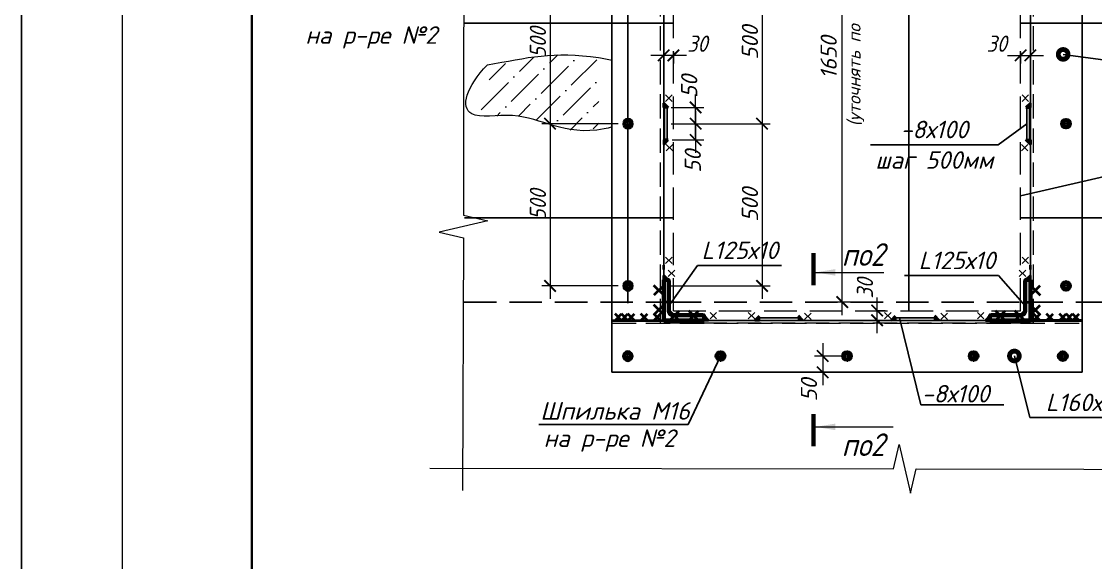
# Model space of a CAD drawing. Header units: millimetres. Extents: x 749182 to 2267578, y 70462 to 311449.
# Drawn here: x 2152077 to 2155387, y 187882 to 189550 of the extents above; entities that cross this region are included whole.
import ezdxf
from ezdxf.enums import TextEntityAlignment as Align

# ---------------------------------------------------------------- set-up
doc = ezdxf.new("R2010")
doc.units = ezdxf.units.MM
doc.linetypes.add('ГОСТ 2.303 4', pattern=[7, 5, -2, 0])
doc.linetypes.add('осеваяX2', pattern=[4, 2.5, -0.5, 0.5, -0.5])
doc.layers.get('Defpoints').update_dxf_attribs({"color": 255})
for name, color, linetype, lineweight in [('1Стены', 252, 'Continuous', 25), ('Оси', 165, 'осеваяX2', 13), ('Размер', 7, 'Continuous', 13), ('размеры', 7, 'Continuous', 9), ('сварка', 156, 'Continuous', 9), ('Стены', 184, 'Continuous', 40), ('штриховка кирпич', 42, 'Continuous', 5)]:
    doc.layers.add(name, color=color, linetype=linetype, lineweight=lineweight)
doc.layers.add('CS_UNPLOTTED', color=254, linetype='Continuous', plot=False)
doc.layers.add('металл', color=124, linetype='Continuous')
doc.layers.add('Текст', color=7, linetype='Continuous')
doc.styles.add('GOST', font='', dxfattribs={"width": 0.8, "oblique": 10})
doc.styles.add('GOST 2.304_new', font='isocpeur.ttf', dxfattribs={"width": 0.9, "oblique": 15})
doc.styles.add('БДА100', font='romand.shx', dxfattribs={"width": 0.7})
doc.styles.add('М2', font='isocpeui.ttf')
doc.styles.get('GOST').set_extended_font_data('GOST type A')
doc.dimstyles.new('SPDS', dxfattribs={"dimscale": 25, "dimtxt": 2.5, "dimasz": 1.77, "dimexe": 1.25, "dimexo": 0.625, "dimtad": 1, "dimdec": 0, "dimrnd": 0.001, "dimtxsty": 'GOST 2.304_new', "dimblk": 'ARCHTICK', "dimcen": 2.5, "dimdle": 2, "dimclrt": 256, "dimazin": 2, "dimtfac": 0.75, "dimtdec": 0, "dimtmove": 1, "dimatfit": 3, "dimfxl": 0, "dimtolj": 1, "dimlwd": 9, "dimlwe": 9, "dimarcsym": 0})
doc.dimstyles.new('SPDS 1_20', dxfattribs={"dimscale": 20, "dimtxt": 2.5, "dimasz": 1.77, "dimexe": 1.25, "dimexo": 0.625, "dimtad": 1, "dimdec": 0, "dimrnd": 0.001, "dimtxsty": 'М2', "dimblk": 'ARCHTICK', "dimcen": 2.5, "dimdle": 2, "dimclrt": 256, "dimadec": 0, "dimazin": 2, "dimtfac": 0.75, "dimtdec": 0, "dimtmove": 1, "dimatfit": 3, "dimfxl": 0, "dimtolj": 1, "dimlwd": 9, "dimlwe": 9, "dimarcsym": 0})
doc.dimstyles.new('БДА1', dxfattribs={"dimtxt": 2, "dimasz": 1, "dimexe": 0.7, "dimexo": 0, "dimgap": 0.8, "dimtad": 1, "dimdec": 0, "dimrnd": 1, "dimzin": 0, "dimdsep": 46, "dimtxsty": 'БДА100', "dimblk": 'OBLIQUE', "dimcen": 2, "dimdle": 1, "dimadec": 0, "dimazin": 0, "dimtfac": 1, "dimtdec": 0, "dimtmove": 1, "dimatfit": 3, "dimldrblk": 'NONE', "dimfxl": 0, "dimtolj": 1, "dimtzin": 0, "dimlwd": -1, "dimlwe": -1, "dimarcsym": 0})

# ---------------------------------------------------------------- blocks, each defined once
blk = doc.blocks.new('м16')
at = {"layer": 'металл', "lineweight": 30, "ltscale": 20}
for p, q in [((-11, 6.4), (0, 12.7)), ((-11, -6.4), (-11, 6.4)), ((0, 12.7), (11, 6.4)), ((11, 6.4), (11, -6.4)), ((0, -12.7), (-11, -6.4)), ((11, -6.4), (0, -12.7))]:
    blk.add_line(p, q, dxfattribs=at)
blk.add_circle((0, 0), 15, dxfattribs=at)
for radius, start, end in [(10.4, 0, 180), (10.4, 180, 0), (6.92, 0, 180), (6.92, 180, 0)]:
    blk.add_arc((0, 0), radius, start, end, dxfattribs=at)
at = {"layer": 'металл', "linetype": 'Continuous', "lineweight": 25, "ltscale": 20}
blk.add_arc((0, 0), 8, 255, 165, dxfattribs=at)
at = {"layer": 'Оси', "ltscale": 20}
for p, q in [((17, 0), (-17.3, 0)), ((0, 17.3), (0, -17.3))]:
    blk.add_line(p, q, dxfattribs=at)
blk = doc.blocks.new('_ArchTick')
at = {"color": 0, "linetype": 'ByBlock', "const_width": 0.15}
blk.add_lwpolyline([(-0.5, -0.5), (0.5, 0.5)], dxfattribs=at)
blk = doc.blocks.new('*D1009')
at = {"layer": 'Defpoints', "color": 0, "lineweight": 20, "ltscale": 20, "transparency": 16777216}
for p in [(2154055.8, 189469.3), (2154085.8, 189469.3), (2154055.8, 189445.7)]:
    blk.add_point(p, dxfattribs=at)
at = {"layer": 'Размер', "color": 0, "lineweight": 9, "ltscale": 20, "transparency": 16777216}
for p, q in [((2154055.8, 189456.8), (2154055.8, 189420.7)), ((2154085.8, 189456.8), (2154085.8, 189420.7)), ((2154125.8, 189445.7), (2154015.8, 189445.7))]:
    blk.add_line(p, q, dxfattribs=at)
at = {"layer": 'Размер', "color": 0, "lineweight": 9, "ltscale": 20, "transparency": 16777216, "xscale": 35.4, "yscale": 35.4, "zscale": 35.4}
for p, rotation in [((2154055.8, 189445.7), 179.9999999995553), ((2154085.8, 189445.7), 359.9999999995553)]:
    blk.add_blockref('_ArchTick', p, dxfattribs=dict(at, rotation=rotation))
at = {"layer": 'Размер', "ltscale": 20, "transparency": 16777216, "insert": (2154159.6, 189481.8), "char_height": 50, "attachment_point": 5, "style": 'GOST 2.304_new'}
blk.add_mtext('\\A1;30', dxfattribs=at)
blk = doc.blocks.new('свар')
at = {"layer": 'сварка', "color": 0, "linetype": 'Continuous', "ltscale": 10}
for p, q in [((10, 10), (-10, -10)), ((-10, 10), (10, -10))]:
    blk.add_line(p, q, dxfattribs=at)
blk = doc.blocks.new('*D1010')
at = {"layer": 'Defpoints', "color": 0, "lineweight": 20, "ltscale": 20, "transparency": 16777216}
for p in [(2155155.8, 189469.3), (2155185.8, 189469.3), (2155185.8, 189445.7)]:
    blk.add_point(p, dxfattribs=at)
at = {"layer": 'Размер', "color": 0, "lineweight": 9, "ltscale": 20, "transparency": 16777216}
for p, q in [((2155155.8, 189456.8), (2155155.8, 189420.7)), ((2155185.8, 189456.8), (2155185.8, 189420.7)), ((2155115.8, 189445.7), (2155225.8, 189445.7))]:
    blk.add_line(p, q, dxfattribs=at)
at = {"layer": 'Размер', "color": 0, "lineweight": 9, "ltscale": 20, "transparency": 16777216, "xscale": 35.4, "yscale": 35.4, "zscale": 35.4, "rotation": 180}
blk.add_blockref('_ArchTick', (2155155.8, 189445.7), dxfattribs=at)
at = {"layer": 'Размер', "color": 0, "lineweight": 9, "ltscale": 20, "transparency": 16777216, "xscale": 35.4, "yscale": 35.4, "zscale": 35.4}
blk.add_blockref('_ArchTick', (2155185.8, 189445.7), dxfattribs=at)
at = {"layer": 'Размер', "ltscale": 20, "transparency": 16777216, "insert": (2155082, 189481.8), "char_height": 50, "attachment_point": 5, "style": 'GOST 2.304_new'}
blk.add_mtext('\\A1;30', dxfattribs=at)
blk = doc.blocks.new('*D1012')
at = {"layer": 'Defpoints', "color": 0, "lineweight": 20, "ltscale": 20, "transparency": 16777216}
for p in [(2154066.8, 189735.1), (2154066.8, 189235.1), (2154359.1, 189235.1)]:
    blk.add_point(p, dxfattribs=at)
at = {"layer": 'Размер', "color": 0, "lineweight": 9, "ltscale": 20, "transparency": 16777216}
for p, q in [((2154359.1, 189775.1), (2154359.1, 189195.1)), ((2154079.3, 189735.1), (2154384.1, 189735.1)), ((2154079.3, 189235.1), (2154384.1, 189235.1))]:
    blk.add_line(p, q, dxfattribs=at)
at = {"layer": 'Размер', "color": 0, "lineweight": 9, "ltscale": 20, "transparency": 16777216, "xscale": 35.4, "yscale": 35.4, "zscale": 35.4}
for p, rotation in [((2154359.1, 189735.1), 90), ((2154359.1, 189235.1), 270)]:
    blk.add_blockref('_ArchTick', p, dxfattribs=dict(at, rotation=rotation))
at = {"layer": 'Размер', "ltscale": 20, "transparency": 16777216, "insert": (2154321.6, 189485.1), "char_height": 50, "attachment_point": 5, "rotation": 90, "style": 'М2'}
blk.add_mtext('\\A1;500', dxfattribs=at)
blk = doc.blocks.new('*D1013')
at = {"layer": 'Defpoints', "color": 0, "lineweight": 20, "ltscale": 20, "transparency": 16777216}
for p in [(2154066.8, 189285.1), (2154154.3, 189285.1), (2154079.3, 189235.1)]:
    blk.add_point(p, dxfattribs=at)
at = {"layer": 'Размер', "color": 0, "lineweight": 9, "ltscale": 20, "transparency": 16777216}
for p, q in [((2154154.3, 189195.1), (2154154.3, 189325.1)), ((2154079.3, 189285.1), (2154179.3, 189285.1)), ((2154091.8, 189235.1), (2154179.3, 189235.1))]:
    blk.add_line(p, q, dxfattribs=at)
at = {"layer": 'Размер', "color": 0, "lineweight": 9, "ltscale": 20, "transparency": 16777216, "xscale": 35.4, "yscale": 35.4, "zscale": 35.4}
for p, rotation in [((2154154.3, 189285.1), 90), ((2154154.3, 189235.1), 270)]:
    blk.add_blockref('_ArchTick', p, dxfattribs=dict(at, rotation=rotation))
at = {"layer": 'Размер', "ltscale": 20, "transparency": 16777216, "insert": (2154134.5, 189350), "char_height": 50, "attachment_point": 5, "rotation": 90, "style": 'М2'}
blk.add_mtext('\\A1;50', dxfattribs=at)
blk = doc.blocks.new('*D1014')
at = {"layer": 'Defpoints', "color": 0, "lineweight": 20, "ltscale": 20, "transparency": 16777216}
for p in [(2154079.3, 189235.1), (2154069.4, 189185), (2154154.3, 189185)]:
    blk.add_point(p, dxfattribs=at)
at = {"layer": 'Размер', "color": 0, "lineweight": 9, "ltscale": 20, "transparency": 16777216}
for p, q in [((2154154.3, 189275.1), (2154154.3, 189145)), ((2154091.8, 189235.1), (2154179.3, 189235.1)), ((2154081.9, 189185), (2154179.3, 189185))]:
    blk.add_line(p, q, dxfattribs=at)
at = {"layer": 'Размер', "color": 0, "lineweight": 9, "ltscale": 20, "transparency": 16777216, "xscale": 35.4, "yscale": 35.4, "zscale": 35.4}
for p, rotation in [((2154154.3, 189235.1), 90), ((2154154.3, 189185), 270)]:
    blk.add_blockref('_ArchTick', p, dxfattribs=dict(at, rotation=rotation))
at = {"layer": 'Размер', "ltscale": 20, "transparency": 16777216, "insert": (2154145.5, 189119.2), "char_height": 50, "attachment_point": 5, "rotation": 90, "style": 'М2'}
blk.add_mtext('\\A1;50', dxfattribs=at)
blk = doc.blocks.new('*D1016')
at = {"layer": 'Defpoints', "color": 0, "lineweight": 20, "ltscale": 20, "transparency": 16777216}
for p in [(2154066.8, 189235.1), (2154066.8, 188735.1), (2154359.1, 188735.1)]:
    blk.add_point(p, dxfattribs=at)
at = {"layer": 'Размер', "color": 0, "lineweight": 9, "ltscale": 20, "transparency": 16777216}
for p, q in [((2154359.1, 189275.1), (2154359.1, 188695.1)), ((2154079.3, 189235.1), (2154384.1, 189235.1)), ((2154079.3, 188735.1), (2154384.1, 188735.1))]:
    blk.add_line(p, q, dxfattribs=at)
at = {"layer": 'Размер', "color": 0, "lineweight": 9, "ltscale": 20, "transparency": 16777216, "xscale": 35.4, "yscale": 35.4, "zscale": 35.4}
for p, rotation in [((2154359.1, 189235.1), 90), ((2154359.1, 188735.1), 270)]:
    blk.add_blockref('_ArchTick', p, dxfattribs=dict(at, rotation=rotation))
at = {"layer": 'Размер', "ltscale": 20, "transparency": 16777216, "insert": (2154321.6, 188985.1), "char_height": 50, "attachment_point": 5, "rotation": 90, "style": 'М2'}
blk.add_mtext('\\A1;500', dxfattribs=at)
blk = doc.blocks.new('*D1017')
at = {"layer": 'Defpoints', "color": 0, "lineweight": 20, "ltscale": 20, "transparency": 16777216}
for p in [(2154703.4, 188659.2), (2154703.4, 188629.2), (2154713.5, 188659.2)]:
    blk.add_point(p, dxfattribs=at)
at = {"layer": 'Размер', "color": 0, "lineweight": 9, "ltscale": 20, "transparency": 16777216}
for p, q in [((2154713.5, 188589.2), (2154713.5, 188699.2)), ((2154715.9, 188659.2), (2154738.5, 188659.2)), ((2154715.9, 188629.2), (2154738.5, 188629.2))]:
    blk.add_line(p, q, dxfattribs=at)
at = {"layer": 'Размер', "color": 0, "lineweight": 9, "ltscale": 20, "transparency": 16777216, "xscale": 35.4, "yscale": 35.4, "zscale": 35.4}
for p, rotation in [((2154713.5, 188659.2), 90), ((2154713.5, 188629.2), 270)]:
    blk.add_blockref('_ArchTick', p, dxfattribs=dict(at, rotation=rotation))
at = {"layer": 'Размер', "ltscale": 20, "transparency": 16777216, "insert": (2154676, 188727.5), "char_height": 50, "attachment_point": 5, "rotation": 90, "style": 'GOST 2.304_new'}
blk.add_mtext('\\A1;30', dxfattribs=at)
blk = doc.blocks.new('*D1024')
at = {"layer": 'Defpoints', "color": 0, "lineweight": 20, "ltscale": 20, "transparency": 16777216}
for p in [(2154606.3, 190335.1), (2154660.2, 190335.1), (2154660.2, 188685.1)]:
    blk.add_point(p, dxfattribs=at)
at = {"layer": 'Размер', "color": 0, "lineweight": 9, "ltscale": 20, "transparency": 16777216}
for p, q in [((2154606.3, 188645.1), (2154606.3, 190375.1)), ((2154647.7, 190335.1), (2154581.3, 190335.1)), ((2154647.7, 188685.1), (2154581.3, 188685.1))]:
    blk.add_line(p, q, dxfattribs=at)
at = {"layer": 'Размер', "color": 0, "lineweight": 9, "ltscale": 20, "transparency": 16777216, "xscale": 35.4, "yscale": 35.4, "zscale": 35.4}
for p, rotation in [((2154606.3, 190335.1), 90), ((2154606.3, 188685.1), 270)]:
    blk.add_blockref('_ArchTick', p, dxfattribs=dict(at, rotation=rotation))
at = {"layer": 'Размер', "ltscale": 20, "transparency": 16777216, "insert": (2154606.5, 189438.8), "char_height": 50, "width": 670.583, "attachment_point": 5, "rotation": 90, "style": 'М2'}
blk.add_mtext('\\A1;1650 \\P{\\H0.8x;(уточнять по АР)}', dxfattribs=at)
blk = doc.blocks.new('*D1029')
at = {"layer": 'Defpoints', "color": 0, "lineweight": 20, "ltscale": 20, "transparency": 16777216}
for p in [(2153928.5, 189735.1), (2153705.7, 189235.1), (2153928.5, 189235.1)]:
    blk.add_point(p, dxfattribs=at)
at = {"layer": 'размеры', "color": 0, "lineweight": 9, "ltscale": 20, "transparency": 16777216}
for p, q in [((2153705.7, 189775.1), (2153705.7, 189195.1)), ((2153916, 189735.1), (2153680.7, 189735.1)), ((2153916, 189235.1), (2153680.7, 189235.1))]:
    blk.add_line(p, q, dxfattribs=at)
at = {"layer": 'размеры', "color": 0, "lineweight": 9, "ltscale": 20, "transparency": 16777216, "xscale": 35.4, "yscale": 35.4, "zscale": 35.4}
for p, rotation in [((2153705.7, 189735.1), 90), ((2153705.7, 189235.1), 270)]:
    blk.add_blockref('_ArchTick', p, dxfattribs=dict(at, rotation=rotation))
at = {"layer": 'размеры', "ltscale": 20, "transparency": 16777216, "insert": (2153668.2, 189485.1), "char_height": 50, "attachment_point": 5, "rotation": 90, "style": 'GOST 2.304_new'}
blk.add_mtext('\\A1;500', dxfattribs=at)
blk = doc.blocks.new('*D1030')
at = {"layer": 'Defpoints', "color": 0, "lineweight": 20, "ltscale": 20, "transparency": 16777216}
for p in [(2153928.5, 189235.1), (2153705.7, 188735.1), (2153928.5, 188735.1)]:
    blk.add_point(p, dxfattribs=at)
at = {"layer": 'размеры', "color": 0, "lineweight": 9, "ltscale": 20, "transparency": 16777216}
for p, q in [((2153705.7, 189275.1), (2153705.7, 188695.1)), ((2153916, 189235.1), (2153680.7, 189235.1)), ((2153916, 188735.1), (2153680.7, 188735.1))]:
    blk.add_line(p, q, dxfattribs=at)
at = {"layer": 'размеры', "color": 0, "lineweight": 9, "ltscale": 20, "transparency": 16777216, "xscale": 35.4, "yscale": 35.4, "zscale": 35.4}
for p, rotation in [((2153705.7, 189235.1), 90), ((2153705.7, 188735.1), 270)]:
    blk.add_blockref('_ArchTick', p, dxfattribs=dict(at, rotation=rotation))
at = {"layer": 'размеры', "ltscale": 20, "transparency": 16777216, "insert": (2153668.2, 188985.1), "char_height": 50, "attachment_point": 5, "rotation": 90, "style": 'GOST 2.304_new'}
blk.add_mtext('\\A1;500', dxfattribs=at)
blk = doc.blocks.new('_Oblique')
at = {"color": 0, "linetype": 'ByBlock', "lineweight": -2}
blk.add_line((-0.5, -0.5), (0.5, 0.5), dxfattribs=at)
blk = doc.blocks.new('*D715')
at = {"layer": 'Defpoints', "color": 0, "transparency": 16777216}
for p, q in [((-15.52, -5), (-15.52, 425)), ((0, 420), (-19.02, 420)), ((0, 0), (-19.02, 0))]:
    blk.add_line(p, q, dxfattribs=at)
for p in [(-15.52, 420), (0, 420), (0, 0)]:
    blk.add_point(p, dxfattribs=at)
at = {"layer": 'Defpoints', "color": 0, "transparency": 16777216, "xscale": 5, "yscale": 5, "zscale": 5}
for p, rotation in [((-15.52, 420), 90), ((-15.52, 0), 270)]:
    blk.add_blockref('_Oblique', p, dxfattribs=dict(at, rotation=rotation))
at = {"layer": 'Defpoints', "color": 0, "lineweight": 0, "transparency": 16777216, "insert": (-24.52, 148.5), "char_height": 10, "attachment_point": 5, "rotation": 90, "style": 'БДА100'}
blk.add_mtext('\\A1;420', dxfattribs=at)
blk = doc.blocks.new('_None')
blk = doc.blocks.new('*D1037')
at = {"layer": 'Defpoints', "color": 0, "lineweight": 20, "ltscale": 20, "transparency": 16777216}
for p in [(2154630.7, 188518.7), (2154545.8, 188468.7), (2154630.7, 188468.7)]:
    blk.add_point(p, dxfattribs=at)
at = {"layer": 'Размер', "color": 0, "lineweight": 9, "ltscale": 20, "transparency": 16777216}
for p, q in [((2154545.8, 188558.7), (2154545.8, 188428.7)), ((2154618.2, 188518.7), (2154520.8, 188518.7)), ((2154618.2, 188468.7), (2154520.8, 188468.7))]:
    blk.add_line(p, q, dxfattribs=at)
at = {"layer": 'Размер', "color": 0, "lineweight": 9, "ltscale": 20, "transparency": 16777216, "xscale": 35.4, "yscale": 35.4, "zscale": 35.4}
for p, rotation in [((2154545.8, 188518.7), 90), ((2154545.8, 188468.7), 270)]:
    blk.add_blockref('_ArchTick', p, dxfattribs=dict(at, rotation=rotation))
at = {"layer": 'Размер', "ltscale": 20, "transparency": 16777216, "insert": (2154503.5, 188414.1), "char_height": 50, "attachment_point": 5, "rotation": 90, "style": 'М2'}
blk.add_mtext('\\A1;50', dxfattribs=at)
blk = doc.blocks.new('*U713')
at = {"color": 44, "lineweight": 20, "ltscale": 10}
blk.add_line((0, 420), (0, 0), dxfattribs=at)
at = {"color": 137, "lineweight": 35, "ltscale": 10}
blk.add_line((20, 415), (20, 5), dxfattribs=at)
at = {"color": 44, "lineweight": 13, "style": 'GOST', "oblique": 10, "width": 0.8}
for tag in ['ФОРМАТВЕРТ', 'ФОРМАТГОРИЗ']:
    blk.add_attdef(tag, (542.98, 1.6), '', height=2, dxfattribs=at)
at = {"layer": 'Defpoints', "color": 251, "lineweight": 0}
dim = blk.add_linear_dim(base=(-15.52, 420), p1=(0, 0), p2=(0, 420), angle=90, dimstyle='БДА1', override={"dimscale": 5}, dxfattribs=at)
dim.commit()
dim.dimension.update_dxf_attribs({"geometry": '*D715', "text_midpoint": (-15.52, 148.5), "dimtype": 128})

msp = doc.modelspace()

# ---------------------------------------------------------------- hatches: boundary and pattern name
at = {"layer": 'Стены', "linetype": 'Continuous', "ltscale": 5}
for points in [[(2154055.7786, 189285.2123), (2154055.7786, 189298.8557), (2154069.422, 189285.2123)], [(2155185.7885, 189285.2123), (2155185.7885, 189298.8557), (2155172.145, 189285.2123)], [(2154055.7786, 189185.0167), (2154055.7786, 189171.3733), (2154069.422, 189185.0167)], [(2155185.7885, 189185.0167), (2155185.7885, 189171.3733), (2155172.145, 189185.0167)], [(2154055.7688, 188753.7029), (2154055.7688, 188767.3464), (2154069.4122, 188753.7029)], [(2155185.7885, 188753.6931), (2155185.7885, 188767.3365), (2155172.145, 188753.6931)], [(2154180.7688, 188628.7029), (2154180.7688, 188642.3464), (2154194.4122, 188628.7029)], [(2154350.6857, 188628.6931), (2154337.0423, 188628.6931), (2154350.6857, 188642.3365)], [(2154471.3727, 188628.6931), (2154485.0162, 188628.6931), (2154471.3727, 188642.3365)], [(2154770.6857, 188628.6931), (2154757.0423, 188628.6931), (2154770.6857, 188642.3365)], [(2154891.3727, 188628.6931), (2154905.0162, 188628.6931), (2154891.3727, 188642.3365)], [(2155060.7786, 188628.6931), (2155060.7786, 188642.3365), (2155047.1352, 188628.6931)]]:
    msp.add_hatch(color=256, dxfattribs=at).paths.add_polyline_path(points, flags=0)
at = {"layer": 'штриховка кирпич', "ltscale": 20}
h = msp.add_hatch(dxfattribs=at)
h.set_pattern_fill('ANSI36', color=256, scale=15)
h.set_pattern_definition([(45, (-39779055.16, -1248331.77), (25.25697034, 92.60889125), [119.0625, -23.8125, 0, -23.8125])])
edge = h.paths.add_edge_path()
edge.add_spline(control_points=[(2153855.7786, 189430.5929), (2153844.6025, 189433.7507), (2153725.5158, 189462.4831), (2153634.6401, 189438.2861), (2153552.3508, 189416.3752)], knot_values=[0, 0, 0, 0, 28.268924197, 299.190779204, 299.190779204, 299.190779204, 299.190779204], degree=3, periodic=0)
edge.add_spline(control_points=[(2153552.3508, 189416.3752), (2153487.4196, 189350.4144), (2153454.8014, 189237.1101), (2153650.0984, 189284.2389), (2153750.4874, 189191.375), (2153849.532, 189222.6552), (2153855.7786, 189224.9399)], knot_values=[624.98540237, 624.98540237, 624.98540237, 624.98540237, 809.346712456, 941.672141688, 1203.71855065, 1221.227201709, 1221.227201709, 1221.227201709, 1221.227201709], degree=3, periodic=0)
edge.add_line((2153855.7786, 189224.9399), (2153855.7786, 189430.5929))

# ---------------------------------------------------------------- linework, layer by layer
at = {"layer": '1Стены', "linetype": 'ГОСТ 2.303 4', "lineweight": 13, "ltscale": 15}
for p, q in [((2154045.7786, 188620.6931), (2154045.7786, 190400.7029)), ((2155195.7885, 188620.6931), (2155195.7885, 190400.7029)), ((2153895.7786, 188620.6931), (2155345.7885, 188620.6931)), ((2155195.7885, 188620.6931), (2154045.7786, 188620.6931))]:
    msp.add_line(p, q, dxfattribs=at)
at = {"layer": '1Стены', "linetype": 'ГОСТ 2.303 4', "lineweight": 13, "ltscale": 20}
for p, q in [((2154085.7786, 188658.6931), (2154085.7786, 190335.1243)), ((2155155.7885, 188658.6931), (2155155.7885, 190335.1243)), ((2154085.7786, 188658.6931), (2155155.7885, 188658.6931))]:
    msp.add_line(p, q, dxfattribs=at)
at = {"layer": '1Стены', "color": 6, "linetype": 'ГОСТ 2.303 4', "ltscale": 20}
for p, q in [((2153440.712, 188685.1243), (2154055.7688, 188685.1243)), ((2154071.7688, 188685.1243), (2155169.7885, 188685.1243)), ((2155185.7885, 188685.1243), (2156329.6857, 188685.1243))]:
    msp.add_line(p, q, dxfattribs=at)
at = {"layer": 'CS_UNPLOTTED', "ltscale": 20}
msp.add_line((2153945.7786, 191046.9727), (2153945.7786, 188681.9567), dxfattribs=at)
at = {"layer": 'CS_UNPLOTTED', "ltscale": 100}
for p, q in [((2154810.7835, 190335.1243), (2154810.7835, 188658.6931)), ((2153442.7153, 189545.1145), (2154085.7786, 189545.1145)), ((2155155.7885, 189545.1145), (2156327.6824, 189545.1145)), ((2153441.8628, 188945.1145), (2154085.7786, 188945.1145)), ((2155155.7885, 188945.1145), (2156328.5349, 188945.1145))]:
    msp.add_line(p, q, dxfattribs=at)
at = {"layer": 'металл', "color": 0, "ltscale": 20}
for p, q in [((2153895.7786, 188468.6931), (2153895.7786, 190605.1243)), ((2155345.7885, 188468.6931), (2155345.7885, 190605.1243)), ((2154055.7786, 188753.7029), (2154055.7786, 190350.7029)), ((2155185.7885, 188630.6931), (2155185.7885, 190350.7029)), ((2154055.7786, 188628.6931), (2153895.7786, 188628.6931)), ((2154055.7786, 188628.6931), (2153895.7786, 188628.6931)), ((2153895.7786, 188628.6931), (2155345.7885, 188628.6931)), ((2155185.7885, 188628.6931), (2155345.7885, 188628.6931)), ((2155185.7885, 188628.6931), (2155345.7885, 188628.6931)), ((2153895.7786, 188468.6931), (2155345.7885, 188468.6931))]:
    msp.add_line(p, q, dxfattribs=at)
at = {"layer": 'металл', "color": 0, "linetype": 'Continuous', "lineweight": 60, "ltscale": 20, "extrusion": (0, 0, -1)}
for p, q in [((2154055.7688, 188753.7029), (2154055.7688, 188628.7029)), ((2154067.1688, 188753.7029), (2154055.7688, 188753.7029)), ((2154071.7688, 188658.7029), (2154071.7688, 188749.1029)), ((2154055.7688, 188628.7029), (2154180.7688, 188628.7029)), ((2154176.1688, 188644.7029), (2154085.7688, 188644.7029)), ((2154180.7688, 188628.7029), (2154180.7688, 188640.1029))]:
    msp.add_line(p, q, dxfattribs=at)
at = {"layer": 'металл', "color": 0, "linetype": 'Continuous', "lineweight": 60, "ltscale": 20}
for p, q in [((2155169.7885, 188658.6931), (2155169.7885, 188749.0931)), ((2155174.3885, 188753.6931), (2155185.7885, 188753.6931)), ((2155185.7885, 188753.6931), (2155185.7885, 188628.6931)), ((2155060.7885, 188628.6931), (2155060.7885, 188640.0931)), ((2155185.7885, 188628.6931), (2155060.7885, 188628.6931)), ((2155065.3885, 188644.6931), (2155155.7885, 188644.6931))]:
    msp.add_line(p, q, dxfattribs=at)
at = {"layer": 'металл', "ltscale": 20}
for points in [[(2154058.7877, 189285.1145), (2154066.7877, 189285.1145), (2154066.7877, 189185.1145), (2154058.7877, 189185.1145)], [(2155182.7794, 189285.1145), (2155174.7794, 189285.1145), (2155174.7794, 189185.1145), (2155182.7794, 189185.1145)], [(2154350.7835, 188628.6931), (2154350.7835, 188636.6931), (2154470.7835, 188636.6931), (2154470.7835, 188628.6931)], [(2154770.7835, 188628.6931), (2154770.7835, 188636.6931), (2154890.7835, 188636.6931), (2154890.7835, 188628.6931)]]:
    msp.add_lwpolyline(points, close=True, dxfattribs=at)
at = {"layer": 'металл', "linetype": 'Continuous', "lineweight": 60, "ltscale": 20, "extrusion": (0, 0, -1)}
for centre, radius, start, end in [((-2154067.1688, 188749.1029), 4.6, 90, 180), ((-2154085.7688, 188658.7029), 14, 270, 0), ((-2154176.1688, 188640.1029), 4.6, 90, 180)]:
    msp.add_arc(centre, radius, start, end, dxfattribs=at)
at = {"layer": 'металл', "linetype": 'Continuous', "lineweight": 60, "ltscale": 20}
for centre, radius, start, end in [((2155174.3885, 188749.0931), 4.6, 90, 180), ((2155065.3885, 188640.0931), 4.6, 90, 180), ((2155155.7885, 188658.6931), 14, 270, 0)]:
    msp.add_arc(centre, radius, start, end, dxfattribs=at)
at = {"layer": 'Размер', "linetype": 'Continuous', "ltscale": 20}
for p, q in [((2154524.3448, 188776.777), (2154734.606, 188776.777)), ((2154524.3448, 188300.4929), (2154762.7705, 188300.4929))]:
    msp.add_line(p, q, dxfattribs=at)
at = {"layer": 'Размер', "linetype": 'Continuous', "ltscale": 20, "const_width": 14}
for points in [[(2154517.3448, 188836.777), (2154517.3448, 188736.777)], [(2154517.3448, 188240.4929), (2154517.3448, 188340.4929)]]:
    msp.add_lwpolyline(points, dxfattribs=at)
at = {"layer": 'Размер', "linetype": 'Continuous', "ltscale": 20}
for points in [[(2154524.3448, 188776.777), (2154584.4348, 188786.8326), (2154584.4348, 188766.7214)], [(2154524.3448, 188300.4929), (2154584.4348, 188310.5485), (2154584.4348, 188290.4373)]]:
    msp.add_solid(points, dxfattribs=at)
at = {"layer": 'Стены', "color": 0, "linetype": 'Continuous', "ltscale": 5}
for p, q in [((2154055.7786, 189285.2123), (2154055.7786, 189298.8557)), ((2154055.7786, 189298.8557), (2154069.422, 189285.2123)), ((2155185.7885, 189298.8557), (2155172.145, 189285.2123)), ((2155185.7885, 189285.2123), (2155185.7885, 189298.8557)), ((2154069.422, 189285.2123), (2154055.7786, 189285.2123)), ((2155172.145, 189285.2123), (2155185.7885, 189285.2123)), ((2154055.7786, 189185.0167), (2154055.7786, 189171.3733)), ((2154055.7786, 189171.3733), (2154069.422, 189185.0167)), ((2154069.422, 189185.0167), (2154055.7786, 189185.0167)), ((2155185.7885, 189171.3733), (2155172.145, 189185.0167)), ((2155172.145, 189185.0167), (2155185.7885, 189185.0167)), ((2155185.7885, 189185.0167), (2155185.7885, 189171.3733)), ((2154055.7786, 188785.2123), (2154055.7786, 188798.8557)), ((2155185.7885, 188785.2123), (2155185.7885, 188798.8557)), ((2154055.7688, 188753.7029), (2154055.7688, 188767.3464)), ((2154055.7688, 188767.3464), (2154069.4122, 188753.7029)), ((2155185.7885, 188767.3365), (2155172.145, 188753.6931)), ((2155185.7885, 188753.6931), (2155185.7885, 188767.3365)), ((2154069.4122, 188753.7029), (2154055.7688, 188753.7029)), ((2155172.145, 188753.6931), (2155185.7885, 188753.6931)), ((2154055.7786, 188685.0167), (2154055.7786, 188671.3733)), ((2154069.422, 188685.0167), (2154055.7786, 188685.0167)), ((2155172.145, 188685.0167), (2155185.7885, 188685.0167)), ((2155185.7885, 188685.0167), (2155185.7885, 188671.3733)), ((2154180.7688, 188628.7029), (2154180.7688, 188642.3464)), ((2154180.7688, 188642.3464), (2154194.4122, 188628.7029)), ((2154194.4122, 188628.7029), (2154180.7688, 188628.7029)), ((2154337.0423, 188628.6931), (2154350.6857, 188642.3365)), ((2154350.6857, 188628.6931), (2154337.0423, 188628.6931)), ((2154485.0162, 188628.6931), (2154471.3727, 188642.3365)), ((2154757.0423, 188628.6931), (2154770.6857, 188642.3365)), ((2154905.0162, 188628.6931), (2154891.3727, 188642.3365)), ((2155060.7786, 188642.3365), (2155047.1352, 188628.6931)), ((2155047.1352, 188628.6931), (2155060.7786, 188628.6931)), ((2155060.7786, 188628.6931), (2155060.7786, 188642.3365))]:
    msp.add_line(p, q, dxfattribs=at)
at = {"layer": 'Стены', "color": 0, "linetype": 'Continuous', "ltscale": 15}
for p, q in [((2154055.7589, 188736.2029), (2154025.7589, 188706.2029)), ((2154055.7589, 188706.2029), (2154025.7589, 188736.2029)), ((2154055.7589, 188753.7029), (2154055.7589, 188628.7029)), ((2155185.7983, 188753.6931), (2155185.7983, 188628.6931)), ((2155185.7983, 188736.1931), (2155215.7983, 188706.1931)), ((2155185.7983, 188706.1931), (2155215.7983, 188736.1931)), ((2154055.7589, 188676.2029), (2154025.7589, 188646.2029)), ((2154055.7589, 188646.2029), (2154025.7589, 188676.2029)), ((2155185.7983, 188676.1931), (2155215.7983, 188646.1931)), ((2155185.7983, 188646.1931), (2155215.7983, 188676.1931)), ((2154180.7688, 188628.7029), (2154055.7589, 188628.6931)), ((2154103.2639, 188628.6968), (2154073.2615, 188658.6945)), ((2154073.2639, 188628.6945), (2154103.2615, 188658.6968)), ((2154163.2639, 188628.7015), (2154133.2615, 188658.6992)), ((2154133.2639, 188628.6992), (2154163.2615, 188658.7015)), ((2155185.7885, 188628.6931), (2155060.7786, 188628.6832)), ((2155108.2835, 188628.687), (2155078.2812, 188658.6846)), ((2155078.2835, 188628.6846), (2155108.2812, 188658.687)), ((2155168.2835, 188628.6917), (2155138.2812, 188658.6893)), ((2155138.2835, 188628.6893), (2155168.2812, 188658.6917))]:
    msp.add_line(p, q, dxfattribs=at)
at = {"layer": 'Стены', "color": 0, "linetype": 'Continuous', "ltscale": 10}
for p, q in [((2153895.7786, 188628.6931), (2154055.7786, 188628.6931)), ((2153905.7786, 188628.6931), (2153925.7786, 188648.6931)), ((2153925.7786, 188628.6931), (2153905.7786, 188648.6931)), ((2153945.7786, 188628.6931), (2153925.7786, 188648.6931)), ((2153925.7786, 188628.6931), (2153945.7786, 188648.6931)), ((2153945.7786, 188628.6931), (2153965.7786, 188648.6931)), ((2153965.7786, 188628.6931), (2153945.7786, 188648.6931)), ((2153985.7786, 188628.6931), (2154005.7786, 188648.6931)), ((2154005.7786, 188628.6931), (2153985.7786, 188648.6931)), ((2154025.7786, 188628.6931), (2154045.7786, 188648.6931)), ((2154045.7786, 188628.6931), (2154025.7786, 188648.6931)), ((2155185.7885, 188628.6931), (2155345.7885, 188628.6931)), ((2155345.7885, 188628.6931), (2155185.7885, 188628.6931)), ((2155195.7885, 188628.6931), (2155215.7885, 188648.6931)), ((2155215.7885, 188628.6931), (2155195.7885, 188648.6931)), ((2155215.7885, 188628.6931), (2155195.7885, 188648.6931)), ((2155195.7885, 188628.6931), (2155215.7885, 188648.6931)), ((2155235.7885, 188628.6931), (2155255.7885, 188648.6931)), ((2155255.7885, 188628.6931), (2155235.7885, 188648.6931)), ((2155255.7885, 188628.6931), (2155235.7885, 188648.6931)), ((2155235.7885, 188628.6931), (2155255.7885, 188648.6931)), ((2155275.7885, 188628.6931), (2155295.7885, 188648.6931)), ((2155295.7885, 188628.6931), (2155275.7885, 188648.6931)), ((2155295.7885, 188628.6931), (2155275.7885, 188648.6931)), ((2155275.7885, 188628.6931), (2155295.7885, 188648.6931)), ((2155315.7885, 188628.6931), (2155295.7885, 188648.6931)), ((2155295.7885, 188628.6931), (2155315.7885, 188648.6931)), ((2155295.7885, 188628.6931), (2155315.7885, 188648.6931)), ((2155315.7885, 188628.6931), (2155295.7885, 188648.6931)), ((2155315.7885, 188628.6931), (2155335.7885, 188648.6931)), ((2155335.7885, 188628.6931), (2155315.7885, 188648.6931)), ((2155335.7885, 188628.6931), (2155315.7885, 188648.6931)), ((2155315.7885, 188628.6931), (2155335.7885, 188648.6931))]:
    msp.add_line(p, q, dxfattribs=at)
at = {"layer": 'Текст', "ltscale": 20}
for p, q in [((2155286.8118, 189448.7952), (2155847.575, 189372.865)), ((2155174.7794, 189235.1145), (2155086.1082, 189170.2118)), ((2155086.1082, 189170.2118), (2154693.1982, 189170.2118)), ((2155155.7885, 189012.2766), (2155877.8995, 189180.121)), ((2154071.7786, 188673.8931), (2154159.7352, 188797.9364)), ((2154159.7352, 188797.9364), (2154419.0213, 188797.9364)), ((2155087.9668, 188766.6765), (2154798.3318, 188766.6765)), ((2155169.7885, 188673.8931), (2155087.9668, 188766.6765)), ((2154782.6683, 188636.6931), (2154848.426, 188368.5419)), ((2154131.2536, 188307.8587), (2154230.6121, 188518.6931)), ((2155136.5381, 188519.0461), (2155184.5445, 188328.9084)), ((2154848.426, 188368.5419), (2155104.1931, 188368.5419)), ((2153671.5186, 188307.8587), (2154131.2536, 188307.8587)), ((2155184.5445, 188328.9084), (2155524.8295, 188328.9084))]:
    msp.add_line(p, q, dxfattribs=at)
at = {"layer": 'Текст', "ltscale": 20, "const_width": 30}
for points in [[(2155294.3118, 189448.7952, 1), (2155279.3118, 189448.7952, 1)], [(2155144.0381, 188519.0461, 1), (2155129.0381, 188519.0461, 1)]]:
    msp.add_lwpolyline(points, format="xyb", close=True, dxfattribs=at)
at = {"layer": 'штриховка кирпич', "linetype": 'Continuous', "ltscale": 20}
for points in [[(2153441.3424, 191274.7103), (2153438.5835, 188952.7782), (2153513.5586, 188935.1717), (2153363.509, 188900.3849), (2153438.4841, 188882.7783), (2153435.7252, 188104.1745)], [(2153335.6422, 188173.1367), (2154763.5852, 188170.9885), (2154781.1917, 188245.9636), (2154815.9786, 188095.914), (2154833.5851, 188170.8891), (2156382.832, 188168.1302)]]:
    msp.add_lwpolyline(points, dxfattribs=at)
at = {"layer": 'штриховка кирпич', "ltscale": 20}
for points, knots in [([(2153512.3508, 189416.3752), (2153634.6401, 189438.2861), (2153725.5158, 189462.4831), (2153884.6025, 189433.7507), (2153895.7786, 189430.5929)], [0, 0, 0, 0, 270.921855007, 299.190779204, 299.190779204, 299.190779204, 299.190779204]), ([(2153895.7786, 189224.9399), (2153889.532, 189222.6552), (2153750.4874, 189191.375), (2153650.0984, 189284.2389), (2153414.8014, 189237.1101), (2153447.4196, 189350.4144), (2153512.3508, 189416.3752)], [624.98540237, 624.98540237, 624.98540237, 624.98540237, 642.494053429, 904.540462392, 1036.865891624, 1221.227201709, 1221.227201709, 1221.227201709, 1221.227201709])]:
    msp.add_open_spline(points, degree=3, knots=knots, dxfattribs=at)

# ---------------------------------------------------------------- block references
at = {"xscale": 20, "yscale": 20, "zscale": 20}
msp.add_blockref('*U713', (2152387.0947, 183907.5259), dxfattribs=at)
at = {"layer": 'Размер', "color": 0, "xscale": -1}
for p, rotation in [((2154071.534, 189313.8449), 89.99999999762781), ((2154073.5376, 189160.9708), 89.99999999762781), ((2154071.534, 188813.8449), 89.99999999762781), ((2154079.9431, 188773.9165), 89.99999999762781), ((2154208.8151, 188643.432), 180)]:
    msp.add_blockref('свар', p, dxfattribs=dict(at, rotation=rotation))
at = {"layer": 'Размер', "color": 0}
for p, rotation in [((2155170.0331, 189313.8449), 270.0000000023722), ((2155168.0295, 189160.9708), 270.0000000023722), ((2155170.0331, 188813.8449), 270.0000000023722), ((2155161.6141, 188773.9067), 270.0000000023722), ((2154326.6399, 188643.443), 180), ((2154500.0053, 188641.4394), 180), ((2154746.6399, 188643.443), 180), ((2154920.0053, 188641.4394), 180), ((2155032.7322, 188643.4222), 180)]:
    msp.add_blockref('свар', p, dxfattribs=dict(at, rotation=rotation))
at = {"layer": 'Размер', "xscale": -1, "rotation": 89.99999999988889}
for p in [(2153945.7786, 189235.1145), (2153945.7786, 188735.1145), (2153945.3311, 188518.5205)]:
    msp.add_blockref('м16', p, dxfattribs=at)
at = {"layer": 'Размер', "rotation": 270.0000000001111}
for p in [(2155295.7885, 189235.1145), (2155295.7885, 188735.1145), (2155285.786, 188518.5205)]:
    msp.add_blockref('м16', p, dxfattribs=at)
at = {"layer": 'Размер'}
for p in [(2154230.7847, 188518.6931), (2154620.7835, 188518.6931), (2155010.6576, 188518.6931)]:
    msp.add_blockref('м16', p, dxfattribs=at)

# ---------------------------------------------------------------- texts
at = {"layer": 'Размер', "linetype": 'Continuous', "ltscale": 20, "style": 'GOST 2.304_new', "oblique": 15, "width": 0.9}
for p in [(2154604.3448, 188796.777), (2154604.3448, 188210.4929)]:
    msp.add_text('по2', height=70, dxfattribs=at).set_placement(p)
at = {"layer": 'Текст', "ltscale": 20, "style": 'М2'}
for s, p in [('на р-ре №2', (2153154.5653, 189535.4427)), ('шаг 500мм', (2154889.6532, 189150.2118)), ('на р-ре №2', (2153888.928, 188292.6722))]:
    msp.add_text(s, height=54, dxfattribs=at).set_placement(p, align=Align.TOP_CENTER)
for s, p in [('-8х100', (2154889.6532, 189190.2118)), ('L125х10', (2154290.6063, 188817.9364)), ('L125х10', (2154959.5518, 188786.6765)), ('-8х100', (2154955.209, 188375.6064)), ('L160х10', (2155351.232, 188348.9084)), ('Шпилька М16', (2153905.6824, 188322.6409))]:
    msp.add_text(s, height=54, dxfattribs=at).set_placement(p, align=Align.CENTER)

# ---------------------------------------------------------------- dimensions: what is measured, and where the dimension line sits
at = {"layer": 'Размер', "ltscale": 20}
dim = msp.add_linear_dim(base=(2154606.318, 190335.1243), p1=(2154660.2247, 188685.1243), p2=(2154660.2247, 190335.1243), angle=90, text='<> \\P{\\H0.8x;(уточнять по АР)}', dimstyle='SPDS 1_20', override={"dimtxsty": 'М2'}, dxfattribs=at)
dim.commit()
dim.dimension.update_dxf_attribs({"geometry": '*D1024', "text_midpoint": (2154688.7016, 189438.7584), "dimtype": 160})
for base, p1, p2, picture, middle in [((2154359.1492, 189235.1145), (2154066.7877, 189735.1145), (2154066.7877, 189235.1145), '*D1012', (2154321.6492, 189485.1145)), ((2154359.1492, 188735.1145), (2154066.7877, 189235.1145), (2154066.7877, 188735.1145), '*D1016', (2154321.6492, 188985.1145))]:
    dim = msp.add_linear_dim(base=base, p1=p1, p2=p2, angle=90, dimstyle='SPDS', override={"dimscale": 20, "dimtxsty": 'М2', "dimfxl": 1.25, "dimtfill": 0, "dimarcsym": 1}, dxfattribs=at)
    dim.commit()
    dim.dimension.update_dxf_attribs({"geometry": picture, "text_midpoint": middle})
for base, p1, p2, angle, override, picture, middle, dimtype in [((2154055.7786, 189445.6736), (2154085.7786, 189469.2564), (2154055.7786, 189469.2564), 180, {"dimscale": 20, "dimfxl": 1.25, "dimtfill": 0, "dimarcsym": 1}, '*D1009', (2154159.5855, 189444.2863), 161), ((2155185.7885, 189445.6736), (2155155.7885, 189469.2564), (2155185.7885, 189469.2564), 0, {"dimscale": 20, "dimfxl": 1.25, "dimtfill": 0, "dimarcsym": 1}, '*D1010', (2155081.9816, 189444.2863), 161), ((2154154.3331, 189285.1145), (2154079.2877, 189235.1145), (2154066.7877, 189285.1145), 90, {"dimscale": 20, "dimtxsty": 'М2', "dimfxl": 1.25, "dimtfill": 0, "dimarcsym": 1}, '*D1013', (2154172.0317, 189350.025), 160), ((2154154.3331, 189185.0167), (2154079.2877, 189235.1145), (2154069.422, 189185.0167), 90, {"dimscale": 20, "dimtxsty": 'М2', "dimfxl": 1.25, "dimtfill": 0, "dimarcsym": 1}, '*D1014', (2154182.9894, 189119.2122), 160), ((2154713.5454, 188659.1738), (2154703.3771, 188629.1738), (2154703.3771, 188659.1738), 90, {"dimscale": 20, "dimfxl": 1.25, "dimtfill": 0, "dimarcsym": 1}, '*D1017', (2154713.5454, 188727.4941), 161), ((2154545.7669, 188468.6931), (2154630.6564, 188518.6931), (2154630.6564, 188468.6931), 90, {"dimscale": 20, "dimtxsty": 'М2', "dimfxl": 1.25, "dimtfill": 0, "dimarcsym": 1}, '*D1037', (2154540.9918, 188414.1297), 160)]:
    dim = msp.add_linear_dim(base=base, p1=p1, p2=p2, angle=angle, dimstyle='SPDS', override=override, dxfattribs=at)
    dim.commit()
    dim.dimension.update_dxf_attribs({"geometry": picture, "text_midpoint": middle, "dimtype": dimtype})
at = {"layer": 'размеры', "ltscale": 20}
for base, p1, p2, picture, middle in [((2153705.7475, 189235.1145), (2153928.4929, 189735.1145), (2153928.4929, 189235.1145), '*D1029', (2153668.2475, 189485.1145)), ((2153705.7475, 188735.1145), (2153928.4929, 189235.1145), (2153928.4929, 188735.1145), '*D1030', (2153668.2475, 188985.1145))]:
    dim = msp.add_linear_dim(base=base, p1=p1, p2=p2, angle=90, dimstyle='SPDS', override={"dimscale": 20, "dimfxl": 1.25, "dimtfill": 0, "dimarcsym": 1}, dxfattribs=at)
    dim.commit()
    dim.dimension.update_dxf_attribs({"geometry": picture, "text_midpoint": middle})

doc.saveas('drawing.dxf')
